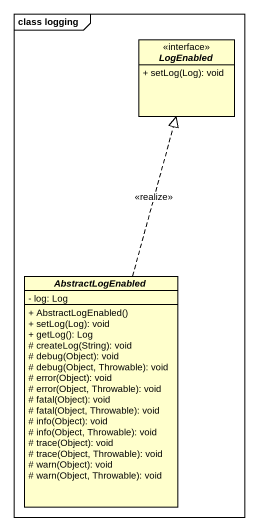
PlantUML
@startuml
mainframe class logging
hide circle
hide empty members
skinparam classAttributeIconSize 0
interface LogEnabled <<interface>> {
  + setLog(Log): void
}
abstract class AbstractLogEnabled {
  - log: Log
  + AbstractLogEnabled()
  + setLog(Log): void
  + getLog(): Log
  # createLog(String): void
  # debug(Object): void
  # debug(Object, Throwable): void
  # error(Object): void
  # error(Object, Throwable): void
  # fatal(Object): void
  # fatal(Object, Throwable): void
  # info(Object): void
  # info(Object, Throwable): void
  # trace(Object): void
  # trace(Object, Throwable): void
  # warn(Object): void
  # warn(Object, Throwable): void
}
AbstractLogEnabled .up.|> LogEnabled : <<realize>>
@enduml
